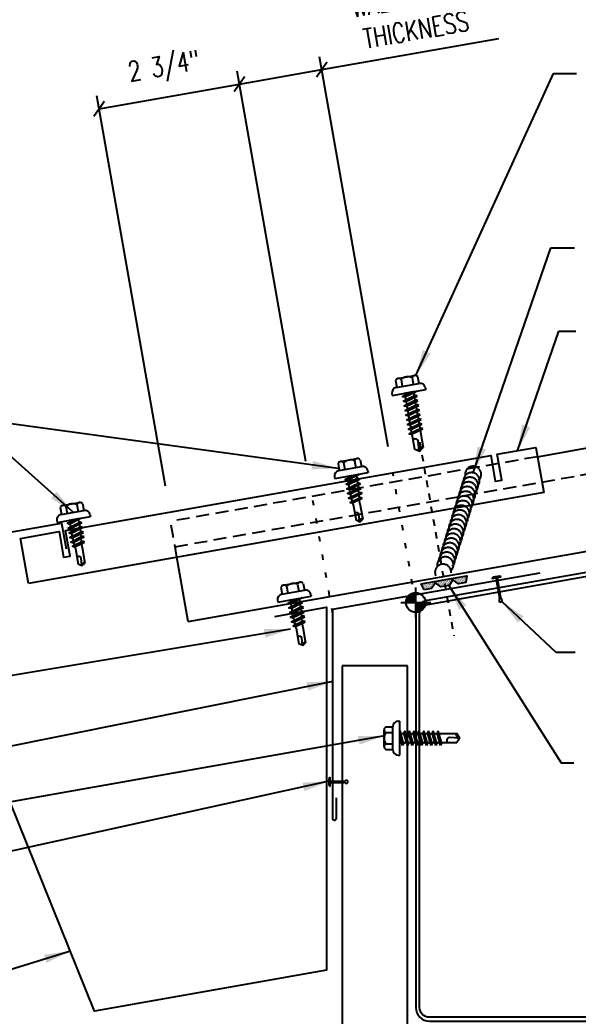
# Model space of a CAD drawing. Header units: inches. Extents: x -2.3 to 40.2, y 3.4 to 51.7.
# Drawn here: x 11.46 to 22.13, y 13.93 to 32.96 of the extents above; entities that cross this region are included whole.
import ezdxf

# ---------------------------------------------------------------- set-up
doc = ezdxf.new("R2010")
doc.units = ezdxf.units.IN
doc.header["$MEASUREMENT"] = 0
for name, pattern in [('CENTER2', [1.125, 0.75, -0.125, 0.125, -0.125]), ('DASH3', [0.125, 0.0625, -0.0625]), ('DOT2', [0.125, 0, -0.125]), ('HIDDEN2', [0.1875, 0.125, -0.0625])]:
    doc.linetypes.add(name, pattern=pattern)
for name, color, linetype in [('DIM-DETAIL', 7, 'Continuous'), ('FASTENER', 9, 'Continuous'), ('PANEL', 11, 'Continuous'), ('SEALANT', 253, 'CENTER2'), ('SECTION', 11, 'Continuous'), ('STLA', 10, 'Continuous'), ('TAPE', 8, 'Continuous'), ('TEXT', 2, 'Continuous'), ('TRIM', 6, 'Continuous')]:
    doc.layers.add(name, color=color, linetype=linetype)
doc.styles.add('TEXT', font='SIMPLEX', dxfattribs={"width": 0.75, "height": 6})
doc.styles.add('TEXT1', font='ROMANS.shx', dxfattribs={"width": 0.75, "height": 0.375})
doc.dimstyles.new('DETAIL', dxfattribs={"dimscale": 4, "dimtxt": 0.375, "dimasz": 0.0625, "dimexe": 0.0625, "dimexo": 0.125, "dimgap": 0.0625, "dimtad": 1, "dimdec": 4, "dimzin": 3, "dimdsep": 46, "dimlunit": 4, "dimtxsty": 'TEXT1', "dimblk": 'ARCHTICK', "dimcen": 0.0625, "dimclrd": 7, "dimclre": 7, "dimclrt": 2, "dimadec": 0, "dimazin": 0, "dimtfac": 0.59375, "dimtdec": 4, "dimtmove": 0, "dimatfit": 3, "dimfxl": 0, "dimfrac": 2, "dimtolj": 1, "dimtzin": 3, "dimarcsym": 0})
doc.dimstyles.new('DETAIL$7', dxfattribs={"dimscale": 4, "dimtxt": 6, "dimasz": 0.125, "dimexe": 0.0625, "dimexo": 0.125, "dimgap": 0.0625, "dimtad": 1, "dimdec": 5, "dimzin": 3, "dimdsep": 46, "dimlunit": 4, "dimtxsty": 'TEXT', "dimblk": 'ARCHTICK', "dimcen": 0.0625, "dimclrd": 7, "dimclre": 7, "dimclrt": 2, "dimadec": 0, "dimazin": 0, "dimtfac": 0.666667, "dimtdec": 5, "dimtmove": 0, "dimatfit": 3, "dimfxl": 0, "dimfrac": 2, "dimtolj": 1, "dimtzin": 3, "dimarcsym": 0})

# ---------------------------------------------------------------- blocks, each defined once
blk = doc.blocks.new('_ArchTick')
at = {"color": 0, "linetype": 'ByBlock', "const_width": 0.15}
blk.add_lwpolyline([(-0.5, -0.5), (0.5, 0.5)], dxfattribs=at)
blk = doc.blocks.new('*D15')
at = {"layer": 'DEFPOINTS', "color": 0}
for p in [(17.231, 32.014), (18.589, 24.311), (17.016, 24.034)]:
    blk.add_point(p, dxfattribs=at)
at = {"layer": 'DIM-DETAIL', "color": 7, "lineweight": -2}
for p, q in [((17.231, 32.014), (20.612, 32.61)), ((18.502, 24.803), (17.187, 32.26)), ((16.929, 24.526), (15.614, 31.983)), ((15.658, 31.737), (17.231, 32.014))]:
    blk.add_line(p, q, dxfattribs=at)
at = {"layer": 'DIM-DETAIL', "color": 7, "lineweight": -2, "xscale": 0.25, "yscale": 0.25, "zscale": 0.25}
for p, rotation in [((17.231, 32.014), 9.999999999999938), ((15.658, 31.737), 189.9999999999999)]:
    blk.add_blockref('_ArchTick', p, dxfattribs=dict(at, rotation=rotation))
at = {"layer": 'DIM-DETAIL', "color": 2, "insert": (18.976, 33.083), "char_height": 0.375, "attachment_point": 5, "rotation": 10, "style": 'TEXT1'}
blk.add_mtext('\\A1;WALL PANEL\\PTHICKNESS', dxfattribs=at)
blk = doc.blocks.new('*D16')
at = {"layer": 'DEFPOINTS', "color": 0}
for p in [(15.658, 31.737), (17.016, 24.034), (14.334, 23.561)]:
    blk.add_point(p, dxfattribs=at)
at = {"layer": 'DIM-DETAIL', "color": 7, "lineweight": -2}
for p, q in [((16.929, 24.526), (15.614, 31.983)), ((12.976, 31.264), (15.658, 31.737)), ((14.247, 24.053), (12.932, 31.51))]:
    blk.add_line(p, q, dxfattribs=at)
at = {"layer": 'DIM-DETAIL', "color": 7, "lineweight": -2, "xscale": 0.25, "yscale": 0.25, "zscale": 0.25}
for p, rotation in [((15.658, 31.737), 9.999999999999277), ((12.976, 31.264), 189.9999999999993)]:
    blk.add_blockref('_ArchTick', p, dxfattribs=dict(at, rotation=rotation))
at = {"layer": 'DIM-DETAIL', "color": 2, "insert": (14.224, 32.028), "char_height": 0.375, "attachment_point": 5, "rotation": 10, "style": 'TEXT1'}
blk.add_mtext('\\A1;2 3/4"', dxfattribs=at)
blk = doc.blocks.new('URETHANEATVALLEY')
at = {"layer": 'SEALANT'}
for centre, start, end in [((0.836, 1.957), 314.8322, 190.6294), ((0.836, 1.957), 314.8322, 190.6294), ((0.806, 1.836), 314.8322, 190.6294), ((0.723, 1.568), 314.8322, 190.6294), ((0.75, 1.657), 314.8322, 190.6294), ((0.778, 1.747), 314.8322, 190.6294), ((0.667, 1.388), 314.8322, 190.6294), ((0.695, 1.478), 314.8322, 190.6294), ((0.611, 1.209), 314.8322, 190.6294), ((0.639, 1.299), 314.8322, 190.6294), ((0.556, 1.03), 314.8322, 190.6294), ((0.583, 1.12), 314.8322, 190.6294), ((0.5, 0.851), 314.8322, 190.6294), ((0.528, 0.941), 314.8322, 190.6294), ((0.444, 0.672), 314.8322, 190.6294), ((0.472, 0.762), 314.8322, 190.6294), ((0.389, 0.493), 314.8322, 190.6294), ((0.416, 0.583), 314.8322, 190.6294), ((0.333, 0.314), 314.8322, 190.6294), ((0.361, 0.404), 314.8322, 190.6294), ((0.262, 0.086), 355.4776, 204.5224), ((0.305, 0.225), 314.8322, 190.6294)]:
    blk.add_arc(centre, 0.155, start, end, dxfattribs=at)
blk = doc.blocks.new('*X2')
at = {"color": 0}
for p, q in [((-0.434, 0.135), (-0.434, 0.135)), ((-0.434, 0.123), (-0.434, 0.123)), ((-0.422, 0.141), (-0.422, 0.141)), ((-0.422, 0.129), (-0.422, 0.129)), ((-0.422, 0.117), (-0.422, 0.117)), ((-0.422, 0.105), (-0.422, 0.105)), ((-0.422, 0.094), (-0.422, 0.094)), ((-0.422, 0.082), (-0.422, 0.082)), ((-0.41, 0.135), (-0.41, 0.135)), ((-0.41, 0.123), (-0.41, 0.123)), ((-0.41, 0.111), (-0.41, 0.111)), ((-0.41, 0.1), (-0.41, 0.1)), ((-0.41, 0.088), (-0.41, 0.088)), ((-0.41, 0.076), (-0.41, 0.076)), ((-0.41, 0.064), (-0.41, 0.064)), ((-0.41, 0.053), (-0.41, 0.053)), ((-0.41, 0.041), (-0.41, 0.041)), ((-0.398, 0.141), (-0.398, 0.141)), ((-0.398, 0.129), (-0.398, 0.129)), ((-0.398, 0.117), (-0.398, 0.117)), ((-0.398, 0.105), (-0.398, 0.105)), ((-0.398, 0.094), (-0.398, 0.094)), ((-0.398, 0.082), (-0.398, 0.082)), ((-0.398, 0.07), (-0.398, 0.07)), ((-0.398, 0.059), (-0.398, 0.059)), ((-0.398, 0.047), (-0.398, 0.047)), ((-0.398, 0.035), (-0.398, 0.035)), ((-0.398, 0.023), (-0.398, 0.023)), ((-0.387, 0.135), (-0.387, 0.135)), ((-0.387, 0.123), (-0.387, 0.123)), ((-0.387, 0.111), (-0.387, 0.111)), ((-0.387, 0.1), (-0.387, 0.1)), ((-0.387, 0.088), (-0.387, 0.088)), ((-0.387, 0.076), (-0.387, 0.076)), ((-0.387, 0.064), (-0.387, 0.064)), ((-0.387, 0.053), (-0.387, 0.053)), ((-0.387, 0.041), (-0.387, 0.041)), ((-0.387, 0.029), (-0.387, 0.029)), ((-0.375, 0.141), (-0.375, 0.141)), ((-0.375, 0.129), (-0.375, 0.129)), ((-0.375, 0.117), (-0.375, 0.117)), ((-0.375, 0.105), (-0.375, 0.105)), ((-0.375, 0.094), (-0.375, 0.094)), ((-0.375, 0.082), (-0.375, 0.082)), ((-0.375, 0.07), (-0.375, 0.07)), ((-0.375, 0.059), (-0.375, 0.059)), ((-0.375, 0.047), (-0.375, 0.047)), ((-0.375, 0.035), (-0.375, 0.035)), ((-0.375, 0.023), (-0.375, 0.023)), ((-0.363, 0.135), (-0.363, 0.135)), ((-0.363, 0.123), (-0.363, 0.123)), ((-0.363, 0.111), (-0.363, 0.111)), ((-0.363, 0.1), (-0.363, 0.1)), ((-0.363, 0.088), (-0.363, 0.088)), ((-0.363, 0.076), (-0.363, 0.076)), ((-0.363, 0.064), (-0.363, 0.064)), ((-0.363, 0.053), (-0.363, 0.053)), ((-0.363, 0.041), (-0.363, 0.041)), ((-0.363, 0.029), (-0.363, 0.029)), ((-0.352, 0.141), (-0.352, 0.141)), ((-0.352, 0.129), (-0.352, 0.129)), ((-0.352, 0.117), (-0.352, 0.117)), ((-0.352, 0.105), (-0.352, 0.105)), ((-0.352, 0.094), (-0.352, 0.094)), ((-0.352, 0.082), (-0.352, 0.082)), ((-0.352, 0.07), (-0.352, 0.07)), ((-0.352, 0.059), (-0.352, 0.059)), ((-0.352, 0.047), (-0.352, 0.047)), ((-0.352, 0.035), (-0.352, 0.035)), ((-0.352, 0.023), (-0.352, 0.023)), ((-0.34, 0.135), (-0.34, 0.135)), ((-0.34, 0.123), (-0.34, 0.123)), ((-0.34, 0.111), (-0.34, 0.111)), ((-0.34, 0.1), (-0.34, 0.1)), ((-0.34, 0.088), (-0.34, 0.088)), ((-0.34, 0.076), (-0.34, 0.076)), ((-0.34, 0.064), (-0.34, 0.064)), ((-0.34, 0.053), (-0.34, 0.053)), ((-0.34, 0.041), (-0.34, 0.041)), ((-0.34, 0.029), (-0.34, 0.029)), ((-0.328, 0.141), (-0.328, 0.141)), ((-0.328, 0.129), (-0.328, 0.129)), ((-0.328, 0.117), (-0.328, 0.117)), ((-0.328, 0.105), (-0.328, 0.105)), ((-0.328, 0.094), (-0.328, 0.094)), ((-0.328, 0.082), (-0.328, 0.082)), ((-0.328, 0.07), (-0.328, 0.07)), ((-0.328, 0.059), (-0.328, 0.059)), ((-0.328, 0.047), (-0.328, 0.047)), ((-0.328, 0.035), (-0.328, 0.035)), ((-0.328, 0.023), (-0.328, 0.023)), ((-0.316, 0.135), (-0.316, 0.135)), ((-0.316, 0.123), (-0.316, 0.123)), ((-0.316, 0.111), (-0.316, 0.111)), ((-0.316, 0.1), (-0.316, 0.1)), ((-0.316, 0.088), (-0.316, 0.088)), ((-0.316, 0.076), (-0.316, 0.076)), ((-0.316, 0.064), (-0.316, 0.064)), ((-0.316, 0.053), (-0.316, 0.053)), ((-0.316, 0.041), (-0.316, 0.041)), ((-0.316, 0.029), (-0.316, 0.029)), ((-0.305, 0.141), (-0.305, 0.141)), ((-0.305, 0.129), (-0.305, 0.129)), ((-0.305, 0.117), (-0.305, 0.117)), ((-0.305, 0.105), (-0.305, 0.105)), ((-0.305, 0.094), (-0.305, 0.094)), ((-0.305, 0.082), (-0.305, 0.082)), ((-0.305, 0.07), (-0.305, 0.07)), ((-0.305, 0.059), (-0.305, 0.059)), ((-0.305, 0.047), (-0.305, 0.047)), ((-0.305, 0.035), (-0.305, 0.035)), ((-0.305, 0.023), (-0.305, 0.023)), ((-0.293, 0.135), (-0.293, 0.135)), ((-0.293, 0.123), (-0.293, 0.123)), ((-0.293, 0.111), (-0.293, 0.111)), ((-0.293, 0.1), (-0.293, 0.1)), ((-0.293, 0.088), (-0.293, 0.088)), ((-0.293, 0.076), (-0.293, 0.076)), ((-0.293, 0.064), (-0.293, 0.064)), ((-0.293, 0.053), (-0.293, 0.053)), ((-0.293, 0.041), (-0.293, 0.041)), ((-0.293, 0.029), (-0.293, 0.029)), ((-0.281, 0.141), (-0.281, 0.141)), ((-0.281, 0.129), (-0.281, 0.129)), ((-0.281, 0.117), (-0.281, 0.117)), ((-0.281, 0.105), (-0.281, 0.105)), ((-0.281, 0.094), (-0.281, 0.094)), ((-0.281, 0.082), (-0.281, 0.082)), ((-0.281, 0.07), (-0.281, 0.07)), ((-0.281, 0.059), (-0.281, 0.059)), ((-0.281, 0.047), (-0.281, 0.047)), ((-0.281, 0.035), (-0.281, 0.035)), ((-0.281, 0.023), (-0.281, 0.023)), ((-0.27, 0.135), (-0.27, 0.135)), ((-0.27, 0.123), (-0.27, 0.123)), ((-0.27, 0.111), (-0.27, 0.111)), ((-0.27, 0.1), (-0.27, 0.1)), ((-0.27, 0.088), (-0.27, 0.088)), ((-0.27, 0.076), (-0.27, 0.076)), ((-0.27, 0.064), (-0.27, 0.064)), ((-0.27, 0.053), (-0.27, 0.053)), ((-0.27, 0.041), (-0.27, 0.041)), ((-0.27, 0.029), (-0.27, 0.029)), ((-0.258, 0.141), (-0.258, 0.141)), ((-0.258, 0.129), (-0.258, 0.129)), ((-0.258, 0.117), (-0.258, 0.117)), ((-0.258, 0.105), (-0.258, 0.105)), ((-0.258, 0.094), (-0.258, 0.094)), ((-0.258, 0.082), (-0.258, 0.082)), ((-0.258, 0.07), (-0.258, 0.07)), ((-0.258, 0.059), (-0.258, 0.059)), ((-0.258, 0.047), (-0.258, 0.047)), ((-0.258, 0.035), (-0.258, 0.035)), ((-0.258, 0.023), (-0.258, 0.023)), ((-0.246, 0.135), (-0.246, 0.135)), ((-0.246, 0.123), (-0.246, 0.123)), ((-0.246, 0.111), (-0.246, 0.111)), ((-0.246, 0.1), (-0.246, 0.1)), ((-0.246, 0.088), (-0.246, 0.088)), ((-0.246, 0.076), (-0.246, 0.076)), ((-0.246, 0.064), (-0.246, 0.064)), ((-0.246, 0.053), (-0.246, 0.053)), ((-0.246, 0.041), (-0.246, 0.041)), ((-0.234, 0.141), (-0.234, 0.141)), ((-0.234, 0.129), (-0.234, 0.129)), ((-0.234, 0.117), (-0.234, 0.117)), ((-0.234, 0.105), (-0.234, 0.105)), ((-0.234, 0.094), (-0.234, 0.094)), ((-0.234, 0.082), (-0.234, 0.082)), ((-0.234, 0.07), (-0.234, 0.07)), ((-0.234, 0.059), (-0.234, 0.059)), ((-0.234, 0.047), (-0.234, 0.047)), ((-0.223, 0.135), (-0.223, 0.135)), ((-0.223, 0.123), (-0.223, 0.123)), ((-0.223, 0.111), (-0.223, 0.111)), ((-0.223, 0.1), (-0.223, 0.1)), ((-0.223, 0.088), (-0.223, 0.088)), ((-0.223, 0.076), (-0.223, 0.076)), ((-0.223, 0.064), (-0.223, 0.064)), ((-0.211, 0.141), (-0.211, 0.141)), ((-0.211, 0.129), (-0.211, 0.129)), ((-0.211, 0.117), (-0.211, 0.117)), ((-0.211, 0.105), (-0.211, 0.105)), ((-0.211, 0.094), (-0.211, 0.094)), ((-0.211, 0.082), (-0.211, 0.082)), ((-0.211, 0.07), (-0.211, 0.07)), ((-0.199, 0.135), (-0.199, 0.135)), ((-0.199, 0.123), (-0.199, 0.123)), ((-0.199, 0.111), (-0.199, 0.111)), ((-0.199, 0.1), (-0.199, 0.1)), ((-0.199, 0.088), (-0.199, 0.088)), ((-0.188, 0.141), (-0.188, 0.141)), ((-0.188, 0.129), (-0.188, 0.129)), ((-0.188, 0.117), (-0.188, 0.117)), ((-0.188, 0.105), (-0.188, 0.105)), ((-0.188, 0.094), (-0.188, 0.094)), ((-0.176, 0.135), (-0.176, 0.135)), ((-0.176, 0.123), (-0.176, 0.123)), ((-0.176, 0.111), (-0.176, 0.111)), ((-0.164, 0.141), (-0.164, 0.141)), ((-0.164, 0.129), (-0.164, 0.129)), ((-0.164, 0.117), (-0.164, 0.117)), ((-0.164, 0.105), (-0.164, 0.105)), ((-0.152, 0.135), (-0.152, 0.135)), ((-0.152, 0.123), (-0.152, 0.123)), ((-0.152, 0.111), (-0.152, 0.111)), ((-0.152, 0.1), (-0.152, 0.1)), ((-0.141, 0.141), (-0.141, 0.141)), ((-0.141, 0.129), (-0.141, 0.129)), ((-0.141, 0.117), (-0.141, 0.117)), ((-0.141, 0.105), (-0.141, 0.105)), ((-0.141, 0.094), (-0.141, 0.094)), ((-0.141, 0.082), (-0.141, 0.082)), ((-0.129, 0.135), (-0.129, 0.135)), ((-0.129, 0.123), (-0.129, 0.123)), ((-0.129, 0.111), (-0.129, 0.111)), ((-0.129, 0.1), (-0.129, 0.1)), ((-0.129, 0.088), (-0.129, 0.088)), ((-0.129, 0.076), (-0.129, 0.076)), ((-0.117, 0.141), (-0.117, 0.141)), ((-0.117, 0.129), (-0.117, 0.129)), ((-0.117, 0.117), (-0.117, 0.117)), ((-0.117, 0.105), (-0.117, 0.105)), ((-0.117, 0.094), (-0.117, 0.094)), ((-0.117, 0.082), (-0.117, 0.082)), ((-0.117, 0.07), (-0.117, 0.07)), ((-0.117, 0.059), (-0.117, 0.059)), ((-0.105, 0.135), (-0.105, 0.135)), ((-0.105, 0.123), (-0.105, 0.123)), ((-0.105, 0.111), (-0.105, 0.111)), ((-0.105, 0.1), (-0.105, 0.1)), ((-0.105, 0.088), (-0.105, 0.088)), ((-0.105, 0.076), (-0.105, 0.076)), ((-0.105, 0.064), (-0.105, 0.064)), ((-0.105, 0.053), (-0.105, 0.053)), ((-0.094, 0.141), (-0.094, 0.141)), ((-0.094, 0.129), (-0.094, 0.129)), ((-0.094, 0.117), (-0.094, 0.117)), ((-0.094, 0.105), (-0.094, 0.105)), ((-0.094, 0.094), (-0.094, 0.094)), ((-0.094, 0.082), (-0.094, 0.082)), ((-0.094, 0.07), (-0.094, 0.07)), ((-0.094, 0.059), (-0.094, 0.059)), ((-0.094, 0.047), (-0.094, 0.047)), ((-0.094, 0.035), (-0.094, 0.035)), ((-0.082, 0.135), (-0.082, 0.135)), ((-0.082, 0.123), (-0.082, 0.123)), ((-0.082, 0.111), (-0.082, 0.111)), ((-0.082, 0.1), (-0.082, 0.1)), ((-0.082, 0.088), (-0.082, 0.088)), ((-0.082, 0.076), (-0.082, 0.076)), ((-0.082, 0.064), (-0.082, 0.064)), ((-0.082, 0.053), (-0.082, 0.053)), ((-0.082, 0.041), (-0.082, 0.041)), ((-0.082, 0.029), (-0.082, 0.029)), ((-0.07, 0.141), (-0.07, 0.141)), ((-0.07, 0.129), (-0.07, 0.129)), ((-0.07, 0.117), (-0.07, 0.117)), ((-0.07, 0.105), (-0.07, 0.105)), ((-0.07, 0.094), (-0.07, 0.094)), ((-0.07, 0.082), (-0.07, 0.082)), ((-0.07, 0.07), (-0.07, 0.07)), ((-0.07, 0.059), (-0.07, 0.059)), ((-0.07, 0.047), (-0.07, 0.047)), ((-0.07, 0.035), (-0.07, 0.035)), ((-0.07, 0.023), (-0.07, 0.023)), ((-0.059, 0.135), (-0.059, 0.135)), ((-0.059, 0.123), (-0.059, 0.123)), ((-0.059, 0.111), (-0.059, 0.111)), ((-0.059, 0.1), (-0.059, 0.1)), ((-0.059, 0.088), (-0.059, 0.088)), ((-0.059, 0.076), (-0.059, 0.076)), ((-0.059, 0.064), (-0.059, 0.064)), ((-0.059, 0.053), (-0.059, 0.053)), ((-0.059, 0.041), (-0.059, 0.041)), ((-0.059, 0.029), (-0.059, 0.029)), ((-0.047, 0.141), (-0.047, 0.141)), ((-0.047, 0.129), (-0.047, 0.129)), ((-0.047, 0.117), (-0.047, 0.117)), ((-0.047, 0.105), (-0.047, 0.105)), ((-0.047, 0.094), (-0.047, 0.094)), ((-0.047, 0.082), (-0.047, 0.082)), ((-0.047, 0.07), (-0.047, 0.07)), ((-0.047, 0.059), (-0.047, 0.059)), ((-0.047, 0.047), (-0.047, 0.047)), ((-0.047, 0.035), (-0.047, 0.035)), ((-0.047, 0.023), (-0.047, 0.023)), ((-0.035, 0.135), (-0.035, 0.135)), ((-0.035, 0.123), (-0.035, 0.123)), ((-0.035, 0.111), (-0.035, 0.111)), ((-0.035, 0.1), (-0.035, 0.1)), ((-0.035, 0.088), (-0.035, 0.088)), ((-0.035, 0.076), (-0.035, 0.076)), ((-0.035, 0.064), (-0.035, 0.064)), ((-0.035, 0.053), (-0.035, 0.053)), ((-0.035, 0.041), (-0.035, 0.041)), ((-0.035, 0.029), (-0.035, 0.029)), ((-0.023, 0.141), (-0.023, 0.141)), ((-0.023, 0.129), (-0.023, 0.129)), ((-0.023, 0.117), (-0.023, 0.117)), ((-0.023, 0.105), (-0.023, 0.105)), ((-0.023, 0.094), (-0.023, 0.094)), ((-0.023, 0.082), (-0.023, 0.082)), ((-0.023, 0.07), (-0.023, 0.07)), ((-0.023, 0.059), (-0.023, 0.059)), ((-0.023, 0.047), (-0.023, 0.047)), ((-0.023, 0.035), (-0.023, 0.035)), ((-0.023, 0.023), (-0.023, 0.023)), ((-0.012, 0.135), (-0.012, 0.135)), ((-0.012, 0.123), (-0.012, 0.123)), ((-0.012, 0.111), (-0.012, 0.111)), ((-0.012, 0.1), (-0.012, 0.1)), ((-0.012, 0.088), (-0.012, 0.088)), ((-0.012, 0.076), (-0.012, 0.076)), ((-0.012, 0.064), (-0.012, 0.064)), ((-0.012, 0.053), (-0.012, 0.053)), ((-0.012, 0.041), (-0.012, 0.041)), ((-0.012, 0.029), (-0.012, 0.029)), ((0, 0.141), (0, 0.141)), ((0, 0.129), (0, 0.129)), ((0, 0.117), (0, 0.117)), ((0, 0.105), (0, 0.105)), ((0, 0.094), (0, 0.094)), ((0, 0.082), (0, 0.082)), ((0, 0.07), (0, 0.07)), ((0, 0.059), (0, 0.059)), ((0, 0.047), (0, 0.047)), ((0, 0.035), (0, 0.035)), ((0, 0.023), (0, 0.023)), ((0.012, 0.135), (0.012, 0.135)), ((0.012, 0.123), (0.012, 0.123)), ((0.012, 0.111), (0.012, 0.111)), ((0.012, 0.1), (0.012, 0.1)), ((0.012, 0.088), (0.012, 0.088)), ((0.012, 0.076), (0.012, 0.076)), ((0.012, 0.064), (0.012, 0.064)), ((0.012, 0.053), (0.012, 0.053)), ((0.012, 0.041), (0.012, 0.041)), ((0.012, 0.029), (0.012, 0.029)), ((0.023, 0.141), (0.023, 0.141)), ((0.023, 0.129), (0.023, 0.129)), ((0.023, 0.117), (0.023, 0.117)), ((0.023, 0.105), (0.023, 0.105)), ((0.023, 0.094), (0.023, 0.094)), ((0.023, 0.082), (0.023, 0.082)), ((0.023, 0.07), (0.023, 0.07)), ((0.023, 0.059), (0.023, 0.059)), ((0.023, 0.047), (0.023, 0.047)), ((0.023, 0.035), (0.023, 0.035)), ((0.023, 0.023), (0.023, 0.023)), ((0.035, 0.135), (0.035, 0.135)), ((0.035, 0.123), (0.035, 0.123)), ((0.035, 0.111), (0.035, 0.111)), ((0.035, 0.1), (0.035, 0.1)), ((0.035, 0.088), (0.035, 0.088)), ((0.035, 0.076), (0.035, 0.076)), ((0.035, 0.064), (0.035, 0.064)), ((0.035, 0.053), (0.035, 0.053)), ((0.035, 0.041), (0.035, 0.041)), ((0.035, 0.029), (0.035, 0.029)), ((0.047, 0.141), (0.047, 0.141)), ((0.047, 0.129), (0.047, 0.129)), ((0.047, 0.117), (0.047, 0.117)), ((0.047, 0.105), (0.047, 0.105)), ((0.047, 0.094), (0.047, 0.094)), ((0.047, 0.082), (0.047, 0.082)), ((0.047, 0.07), (0.047, 0.07)), ((0.047, 0.059), (0.047, 0.059)), ((0.047, 0.047), (0.047, 0.047)), ((0.047, 0.035), (0.047, 0.035)), ((0.047, 0.023), (0.047, 0.023)), ((0.059, 0.135), (0.059, 0.135)), ((0.059, 0.123), (0.059, 0.123)), ((0.059, 0.111), (0.059, 0.111)), ((0.059, 0.1), (0.059, 0.1)), ((0.059, 0.088), (0.059, 0.088)), ((0.059, 0.076), (0.059, 0.076)), ((0.059, 0.064), (0.059, 0.064)), ((0.059, 0.053), (0.059, 0.053)), ((0.059, 0.041), (0.059, 0.041)), ((0.059, 0.029), (0.059, 0.029)), ((0.07, 0.141), (0.07, 0.141)), ((0.07, 0.129), (0.07, 0.129)), ((0.07, 0.117), (0.07, 0.117)), ((0.07, 0.105), (0.07, 0.105)), ((0.07, 0.094), (0.07, 0.094)), ((0.07, 0.082), (0.07, 0.082)), ((0.07, 0.07), (0.07, 0.07)), ((0.07, 0.059), (0.07, 0.059)), ((0.07, 0.047), (0.07, 0.047)), ((0.07, 0.035), (0.07, 0.035)), ((0.07, 0.023), (0.07, 0.023)), ((0.082, 0.135), (0.082, 0.135)), ((0.082, 0.123), (0.082, 0.123)), ((0.082, 0.111), (0.082, 0.111)), ((0.082, 0.1), (0.082, 0.1)), ((0.082, 0.088), (0.082, 0.088)), ((0.082, 0.076), (0.082, 0.076)), ((0.082, 0.064), (0.082, 0.064)), ((0.082, 0.053), (0.082, 0.053)), ((0.082, 0.041), (0.082, 0.041)), ((0.082, 0.029), (0.082, 0.029)), ((0.094, 0.141), (0.094, 0.141)), ((0.094, 0.129), (0.094, 0.129)), ((0.094, 0.117), (0.094, 0.117)), ((0.094, 0.105), (0.094, 0.105)), ((0.094, 0.094), (0.094, 0.094)), ((0.094, 0.082), (0.094, 0.082)), ((0.094, 0.07), (0.094, 0.07)), ((0.094, 0.059), (0.094, 0.059)), ((0.094, 0.047), (0.094, 0.047)), ((0.094, 0.035), (0.094, 0.035)), ((0.105, 0.135), (0.105, 0.135)), ((0.105, 0.123), (0.105, 0.123)), ((0.105, 0.111), (0.105, 0.111)), ((0.105, 0.1), (0.105, 0.1)), ((0.105, 0.088), (0.105, 0.088)), ((0.105, 0.076), (0.105, 0.076)), ((0.105, 0.064), (0.105, 0.064)), ((0.105, 0.053), (0.105, 0.053)), ((0.117, 0.141), (0.117, 0.141)), ((0.117, 0.129), (0.117, 0.129)), ((0.117, 0.117), (0.117, 0.117)), ((0.117, 0.105), (0.117, 0.105)), ((0.117, 0.094), (0.117, 0.094)), ((0.117, 0.082), (0.117, 0.082)), ((0.117, 0.07), (0.117, 0.07)), ((0.117, 0.059), (0.117, 0.059)), ((0.129, 0.135), (0.129, 0.135)), ((0.129, 0.123), (0.129, 0.123)), ((0.129, 0.111), (0.129, 0.111)), ((0.129, 0.1), (0.129, 0.1)), ((0.129, 0.088), (0.129, 0.088)), ((0.129, 0.076), (0.129, 0.076)), ((0.141, 0.141), (0.141, 0.141)), ((0.141, 0.129), (0.141, 0.129)), ((0.141, 0.117), (0.141, 0.117)), ((0.141, 0.105), (0.141, 0.105)), ((0.141, 0.094), (0.141, 0.094)), ((0.141, 0.082), (0.141, 0.082)), ((0.152, 0.135), (0.152, 0.135)), ((0.152, 0.123), (0.152, 0.123)), ((0.152, 0.111), (0.152, 0.111)), ((0.152, 0.1), (0.152, 0.1)), ((0.164, 0.141), (0.164, 0.141)), ((0.164, 0.129), (0.164, 0.129)), ((0.164, 0.117), (0.164, 0.117)), ((0.164, 0.105), (0.164, 0.105)), ((0.176, 0.135), (0.176, 0.135)), ((0.176, 0.123), (0.176, 0.123)), ((0.176, 0.111), (0.176, 0.111)), ((0.188, 0.141), (0.188, 0.141)), ((0.188, 0.129), (0.188, 0.129)), ((0.188, 0.117), (0.188, 0.117)), ((0.188, 0.105), (0.188, 0.105)), ((0.188, 0.094), (0.188, 0.094)), ((0.199, 0.135), (0.199, 0.135)), ((0.199, 0.123), (0.199, 0.123)), ((0.199, 0.111), (0.199, 0.111)), ((0.199, 0.1), (0.199, 0.1)), ((0.199, 0.088), (0.199, 0.088)), ((0.211, 0.141), (0.211, 0.141)), ((0.211, 0.129), (0.211, 0.129)), ((0.211, 0.117), (0.211, 0.117)), ((0.211, 0.105), (0.211, 0.105)), ((0.211, 0.094), (0.211, 0.094)), ((0.211, 0.082), (0.211, 0.082)), ((0.211, 0.07), (0.211, 0.07)), ((0.223, 0.135), (0.223, 0.135)), ((0.223, 0.123), (0.223, 0.123)), ((0.223, 0.111), (0.223, 0.111)), ((0.223, 0.1), (0.223, 0.1)), ((0.223, 0.088), (0.223, 0.088)), ((0.223, 0.076), (0.223, 0.076)), ((0.223, 0.064), (0.223, 0.064)), ((0.234, 0.141), (0.234, 0.141)), ((0.234, 0.129), (0.234, 0.129)), ((0.234, 0.117), (0.234, 0.117)), ((0.234, 0.105), (0.234, 0.105)), ((0.234, 0.094), (0.234, 0.094)), ((0.234, 0.082), (0.234, 0.082)), ((0.234, 0.07), (0.234, 0.07)), ((0.234, 0.059), (0.234, 0.059)), ((0.234, 0.047), (0.234, 0.047)), ((0.246, 0.135), (0.246, 0.135)), ((0.246, 0.123), (0.246, 0.123)), ((0.246, 0.111), (0.246, 0.111)), ((0.246, 0.1), (0.246, 0.1)), ((0.246, 0.088), (0.246, 0.088)), ((0.246, 0.076), (0.246, 0.076)), ((0.246, 0.064), (0.246, 0.064)), ((0.246, 0.053), (0.246, 0.053)), ((0.246, 0.041), (0.246, 0.041)), ((0.258, 0.141), (0.258, 0.141)), ((0.258, 0.129), (0.258, 0.129)), ((0.258, 0.117), (0.258, 0.117)), ((0.258, 0.105), (0.258, 0.105)), ((0.258, 0.094), (0.258, 0.094)), ((0.258, 0.082), (0.258, 0.082)), ((0.258, 0.07), (0.258, 0.07)), ((0.258, 0.059), (0.258, 0.059)), ((0.258, 0.047), (0.258, 0.047)), ((0.258, 0.035), (0.258, 0.035)), ((0.258, 0.023), (0.258, 0.023)), ((0.27, 0.135), (0.27, 0.135)), ((0.27, 0.123), (0.27, 0.123)), ((0.27, 0.111), (0.27, 0.111)), ((0.27, 0.1), (0.27, 0.1)), ((0.27, 0.088), (0.27, 0.088)), ((0.27, 0.076), (0.27, 0.076)), ((0.27, 0.064), (0.27, 0.064)), ((0.27, 0.053), (0.27, 0.053)), ((0.27, 0.041), (0.27, 0.041)), ((0.27, 0.029), (0.27, 0.029)), ((0.281, 0.141), (0.281, 0.141)), ((0.281, 0.129), (0.281, 0.129)), ((0.281, 0.117), (0.281, 0.117)), ((0.281, 0.105), (0.281, 0.105)), ((0.281, 0.094), (0.281, 0.094)), ((0.281, 0.082), (0.281, 0.082)), ((0.281, 0.07), (0.281, 0.07)), ((0.281, 0.059), (0.281, 0.059)), ((0.281, 0.047), (0.281, 0.047)), ((0.281, 0.035), (0.281, 0.035)), ((0.281, 0.023), (0.281, 0.023)), ((0.293, 0.135), (0.293, 0.135)), ((0.293, 0.123), (0.293, 0.123)), ((0.293, 0.111), (0.293, 0.111)), ((0.293, 0.1), (0.293, 0.1)), ((0.293, 0.088), (0.293, 0.088)), ((0.293, 0.076), (0.293, 0.076)), ((0.293, 0.064), (0.293, 0.064)), ((0.293, 0.053), (0.293, 0.053)), ((0.293, 0.041), (0.293, 0.041)), ((0.293, 0.029), (0.293, 0.029)), ((0.305, 0.141), (0.305, 0.141)), ((0.305, 0.129), (0.305, 0.129)), ((0.305, 0.117), (0.305, 0.117)), ((0.305, 0.105), (0.305, 0.105)), ((0.305, 0.094), (0.305, 0.094)), ((0.305, 0.082), (0.305, 0.082)), ((0.305, 0.07), (0.305, 0.07)), ((0.305, 0.059), (0.305, 0.059)), ((0.305, 0.047), (0.305, 0.047)), ((0.305, 0.035), (0.305, 0.035)), ((0.305, 0.023), (0.305, 0.023)), ((0.316, 0.135), (0.316, 0.135)), ((0.316, 0.123), (0.316, 0.123)), ((0.316, 0.111), (0.316, 0.111)), ((0.316, 0.1), (0.316, 0.1)), ((0.316, 0.088), (0.316, 0.088)), ((0.316, 0.076), (0.316, 0.076)), ((0.316, 0.064), (0.316, 0.064)), ((0.316, 0.053), (0.316, 0.053)), ((0.316, 0.041), (0.316, 0.041)), ((0.316, 0.029), (0.316, 0.029)), ((0.328, 0.141), (0.328, 0.141)), ((0.328, 0.129), (0.328, 0.129)), ((0.328, 0.117), (0.328, 0.117)), ((0.328, 0.105), (0.328, 0.105)), ((0.328, 0.094), (0.328, 0.094)), ((0.328, 0.082), (0.328, 0.082)), ((0.328, 0.07), (0.328, 0.07)), ((0.328, 0.059), (0.328, 0.059)), ((0.328, 0.047), (0.328, 0.047)), ((0.328, 0.035), (0.328, 0.035)), ((0.328, 0.023), (0.328, 0.023)), ((0.34, 0.135), (0.34, 0.135)), ((0.34, 0.123), (0.34, 0.123)), ((0.34, 0.111), (0.34, 0.111)), ((0.34, 0.1), (0.34, 0.1)), ((0.34, 0.088), (0.34, 0.088)), ((0.34, 0.076), (0.34, 0.076)), ((0.34, 0.064), (0.34, 0.064)), ((0.34, 0.053), (0.34, 0.053)), ((0.34, 0.041), (0.34, 0.041)), ((0.34, 0.029), (0.34, 0.029)), ((0.352, 0.141), (0.352, 0.141)), ((0.352, 0.129), (0.352, 0.129)), ((0.352, 0.117), (0.352, 0.117)), ((0.352, 0.105), (0.352, 0.105)), ((0.352, 0.094), (0.352, 0.094)), ((0.352, 0.082), (0.352, 0.082)), ((0.352, 0.07), (0.352, 0.07)), ((0.352, 0.059), (0.352, 0.059)), ((0.352, 0.047), (0.352, 0.047)), ((0.352, 0.035), (0.352, 0.035)), ((0.352, 0.023), (0.352, 0.023)), ((0.363, 0.135), (0.363, 0.135)), ((0.363, 0.123), (0.363, 0.123)), ((0.363, 0.111), (0.363, 0.111)), ((0.363, 0.1), (0.363, 0.1)), ((0.363, 0.088), (0.363, 0.088)), ((0.363, 0.076), (0.363, 0.076)), ((0.363, 0.064), (0.363, 0.064)), ((0.363, 0.053), (0.363, 0.053)), ((0.363, 0.041), (0.363, 0.041)), ((0.363, 0.029), (0.363, 0.029)), ((0.375, 0.141), (0.375, 0.141)), ((0.375, 0.129), (0.375, 0.129)), ((0.375, 0.117), (0.375, 0.117)), ((0.375, 0.105), (0.375, 0.105)), ((0.375, 0.094), (0.375, 0.094)), ((0.375, 0.082), (0.375, 0.082)), ((0.375, 0.07), (0.375, 0.07)), ((0.375, 0.059), (0.375, 0.059)), ((0.375, 0.047), (0.375, 0.047)), ((0.375, 0.035), (0.375, 0.035)), ((0.375, 0.023), (0.375, 0.023)), ((0.387, 0.135), (0.387, 0.135)), ((0.387, 0.123), (0.387, 0.123)), ((0.387, 0.111), (0.387, 0.111)), ((0.387, 0.1), (0.387, 0.1)), ((0.387, 0.088), (0.387, 0.088)), ((0.387, 0.076), (0.387, 0.076)), ((0.387, 0.064), (0.387, 0.064)), ((0.387, 0.053), (0.387, 0.053)), ((0.387, 0.041), (0.387, 0.041)), ((0.387, 0.029), (0.387, 0.029)), ((0.398, 0.141), (0.398, 0.141)), ((0.398, 0.129), (0.398, 0.129)), ((0.398, 0.117), (0.398, 0.117)), ((0.398, 0.105), (0.398, 0.105)), ((0.398, 0.094), (0.398, 0.094)), ((0.398, 0.082), (0.398, 0.082)), ((0.398, 0.07), (0.398, 0.07)), ((0.398, 0.059), (0.398, 0.059)), ((0.398, 0.047), (0.398, 0.047)), ((0.398, 0.035), (0.398, 0.035)), ((0.398, 0.023), (0.398, 0.023)), ((0.41, 0.135), (0.41, 0.135)), ((0.41, 0.123), (0.41, 0.123)), ((0.41, 0.111), (0.41, 0.111)), ((0.41, 0.1), (0.41, 0.1)), ((0.41, 0.088), (0.41, 0.088)), ((0.41, 0.076), (0.41, 0.076)), ((0.41, 0.064), (0.41, 0.064)), ((0.41, 0.053), (0.41, 0.053)), ((0.41, 0.041), (0.41, 0.041)), ((0.422, 0.141), (0.422, 0.141)), ((0.422, 0.129), (0.422, 0.129)), ((0.422, 0.117), (0.422, 0.117)), ((0.422, 0.105), (0.422, 0.105)), ((0.422, 0.094), (0.422, 0.094)), ((0.422, 0.082), (0.422, 0.082)), ((0.434, 0.135), (0.434, 0.135)), ((0.434, 0.123), (0.434, 0.123))]:
    blk.add_line(p, q, dxfattribs=at)
blk = doc.blocks.new('MB_DBTAP')
at = {"layer": 'TAPE', "color": 9}
blk.add_lwpolyline([(-0.403, 0.018), (-0.442, 0.141), (0.442, 0.141), (0.403, 0.018), (0.26, 0.018), (0.17, 0.109), (0.079, 0.018), (0, 0.018), (-0.079, 0.018), (-0.17, 0.109), (-0.26, 0.018)], close=True, dxfattribs=at)
at = {"layer": 'TAPE', "color": 251}
blk.add_blockref('*X2', (0, 0), dxfattribs=at)
blk = doc.blocks.new('MB_DW4')
at = {"layer": 'FASTENER'}
for p, q in [((-0.217, 0.305), (-0.217, 0.171)), ((-0.163, 0.337), (0.159, 0.337)), ((-0.108, 0.305), (-0.108, 0.171)), ((0.105, 0.305), (0.105, 0.171)), ((0.214, 0.305), (0.214, 0.171)), ((-0.326, 0.071), (-0.326, 0.037)), ((-0.326, 0.037), (0.322, 0.037)), ((-0.226, 0.171), (0.214, 0.171)), ((-0.141, -0.014), (0.037, 0.037)), ((-0.105, -0.034), (0.137, 0.035)), ((-0.088, 0.037), (-0.088, 0.001)), ((-0.088, 0.037), (0.085, 0.037)), ((0.085, 0.037), (0.134, 0.037)), ((0.085, 0.02), (0.085, -0.041)), ((0.137, 0.035), (0.134, 0.037)), ((0.322, 0.071), (0.322, 0.037)), ((-0.105, -0.034), (-0.141, -0.014)), ((-0.141, -0.105), (0.102, -0.036)), ((-0.105, -0.125), (-0.141, -0.105)), ((-0.141, -0.196), (0.102, -0.127)), ((-0.105, -0.125), (0.137, -0.056)), ((-0.105, -0.216), (0.137, -0.147)), ((-0.088, -0.029), (-0.088, -0.09)), ((-0.088, -0.12), (-0.088, -0.181)), ((0.085, -0.071), (0.085, -0.131)), ((0.085, -0.162), (0.085, -0.211)), ((0.137, -0.056), (0.102, -0.036)), ((0.137, -0.147), (0.102, -0.127)), ((-0.105, -0.216), (-0.141, -0.196)), ((-0.141, -0.287), (0.102, -0.217)), ((-0.105, -0.307), (-0.141, -0.287)), ((-0.141, -0.378), (0.102, -0.308)), ((-0.105, -0.398), (-0.141, -0.378)), ((-0.105, -0.307), (0.137, -0.238)), ((-0.105, -0.398), (0.137, -0.328)), ((-0.084, -0.27), (-0.088, -0.211)), ((-0.078, -0.36), (-0.082, -0.3)), ((0.071, -0.408), (0.075, -0.346)), ((0.077, -0.315), (0.082, -0.253)), ((0.084, -0.223), (0.085, -0.211)), ((0.137, -0.238), (0.102, -0.217)), ((0.137, -0.328), (0.102, -0.308)), ((-0.122, -0.463), (0.089, -0.403)), ((-0.086, -0.483), (-0.122, -0.463)), ((-0.086, -0.483), (0.124, -0.423)), ((-0.071, -0.449), (-0.075, -0.389)), ((-0.066, -0.516), (-0.069, -0.478)), ((-0.066, -0.516), (-0.066, -0.82)), ((0.063, -0.515), (0.068, -0.439)), ((0.063, -0.516), (0.063, -0.82)), ((0.124, -0.423), (0.089, -0.403)), ((-0.003, -0.854), (0.009, -0.714)), ((-0.002, -0.866), (-0.066, -0.82)), ((-0.002, -0.866), (0.063, -0.82))]:
    blk.add_line(p, q, dxfattribs=at)
for centre, radius, start, end in [((-0.163, 0.274), 0.0628, 29.8754, 150.1246), ((-0.002, 0.141), 0.196, 56.9974, 123.0026), ((0.159, 0.274), 0.0628, 29.8754, 150.1246), ((-0.226, 0.071), 0.1, 90, 180), ((0.222, 0.071), 0.1, 0, 90), ((0.073, -0.516), 0.01, 175.9484, 180), ((-0.036, -0.723), 0.0461, 11.1445, 130.906), ((0.039, -0.855), 0.0422, 55.4585, 194.8454)]:
    blk.add_arc(centre, radius, start, end, dxfattribs=at)
blk = doc.blocks.new('MB_DW3')
at = {"layer": 'FASTENER'}
for p, q in [((-0.215, 0.305), (-0.215, 0.171)), ((-0.161, 0.337), (0.161, 0.337)), ((-0.107, 0.305), (-0.107, 0.171)), ((0.107, 0.305), (0.107, 0.171)), ((0.215, 0.305), (0.215, 0.171)), ((-0.324, 0.071), (-0.324, 0.037)), ((-0.324, 0.037), (0.324, 0.037)), ((-0.224, 0.171), (0.215, 0.171)), ((-0.139, -0.016), (0.046, 0.037)), ((-0.104, -0.036), (0.139, 0.033)), ((-0.086, 0.037), (0.086, 0.037)), ((-0.086, 0.037), (-0.086, -0.001)), ((0.086, 0.037), (0.133, 0.037)), ((0.086, 0.018), (0.086, -0.042)), ((0.139, 0.033), (0.133, 0.037)), ((0.324, 0.071), (0.324, 0.037)), ((-0.104, -0.036), (-0.139, -0.016)), ((-0.139, -0.107), (0.104, -0.038)), ((-0.104, -0.127), (-0.139, -0.107)), ((-0.139, -0.198), (0.104, -0.128)), ((-0.104, -0.127), (0.139, -0.058)), ((-0.104, -0.218), (0.139, -0.149)), ((-0.086, -0.031), (-0.086, -0.092)), ((-0.086, -0.122), (-0.086, -0.183)), ((0.086, -0.073), (0.086, -0.133)), ((0.086, -0.164), (0.086, -0.224)), ((0.139, -0.058), (0.104, -0.038)), ((0.139, -0.149), (0.104, -0.128)), ((-0.104, -0.218), (-0.139, -0.198)), ((-0.139, -0.289), (0.104, -0.219)), ((-0.104, -0.309), (-0.139, -0.289)), ((-0.139, -0.38), (0.104, -0.31)), ((-0.104, -0.4), (-0.139, -0.38)), ((-0.104, -0.309), (0.139, -0.239)), ((-0.104, -0.4), (0.139, -0.33)), ((-0.086, -0.213), (-0.086, -0.274)), ((-0.086, -0.304), (-0.086, -0.364)), ((0.086, -0.255), (0.086, -0.315)), ((0.086, -0.345), (0.086, -0.406)), ((0.139, -0.239), (0.104, -0.219)), ((0.139, -0.33), (0.104, -0.31)), ((-0.139, -0.47), (0.104, -0.401)), ((-0.104, -0.491), (-0.139, -0.47)), ((-0.139, -0.561), (0.104, -0.492)), ((-0.104, -0.581), (-0.139, -0.561)), ((-0.104, -0.491), (0.139, -0.421)), ((-0.104, -0.581), (0.139, -0.512)), ((-0.086, -0.395), (-0.086, -0.455)), ((-0.086, -0.486), (-0.086, -0.546)), ((0.086, -0.436), (0.086, -0.497)), ((0.086, -0.527), (0.086, -0.588)), ((0.139, -0.421), (0.104, -0.401)), ((0.139, -0.512), (0.104, -0.492)), ((-0.139, -0.652), (0.104, -0.583)), ((-0.104, -0.672), (-0.139, -0.652)), ((-0.139, -0.743), (0.104, -0.674)), ((-0.104, -0.763), (-0.139, -0.743)), ((-0.104, -0.672), (0.139, -0.603)), ((-0.104, -0.763), (0.139, -0.694)), ((-0.086, -0.577), (-0.086, -0.637)), ((-0.086, -0.667), (-0.086, -0.728)), ((-0.086, -0.758), (-0.086, -1.05)), ((0.086, -0.618), (0.086, -0.679)), ((0.086, -0.709), (0.086, -1.05)), ((0.139, -0.603), (0.104, -0.583)), ((0.139, -0.694), (0.104, -0.674)), ((-0.002, -1.095), (0.014, -0.909)), ((0, -1.111), (-0.086, -1.05)), ((0, -1.111), (0.086, -1.05))]:
    blk.add_line(p, q, dxfattribs=at)
for centre, radius, start, end in [((-0.161, 0.274), 0.0628, 29.8754, 150.1246), ((0, 0.141), 0.196, 56.9974, 123.0026), ((0.161, 0.274), 0.0628, 29.8754, 150.1246), ((-0.224, 0.071), 0.1, 90, 180), ((0.224, 0.071), 0.1, 0, 90), ((-0.046, -0.921), 0.0615, 11.1445, 130.906), ((0.054, -1.097), 0.0563, 55.4585, 194.8454)]:
    blk.add_arc(centre, radius, start, end, dxfattribs=at)
blk = doc.blocks.new('wp')
at = {"layer": 'SECTION'}
for p, q in [((0, -0.0958), (0, 0.0958)), ((-0.0958, 0), (0.0958, 0))]:
    blk.add_line(p, q, dxfattribs=at)
at = {"layer": 'SECTION', "const_width": 0.0625}
for points in [[(0, 0.0312, 0.414214), (-0.0312, 0, 1)], [(0, -0.0312, 0.414214), (0.0312, 0, 1)]]:
    blk.add_lwpolyline(points, format="xyb", dxfattribs=at)
at = {"layer": 'SECTION'}
blk.add_circle((0, 0), 0.0625, dxfattribs=at)
blk = doc.blocks.new('fm4')
at = {"layer": 'FASTENER', "color": 12}
for p, q in [((-0.089, 0.018), (0.089, 0.018)), ((0.06, 0.04), (-0.06, 0.04)), ((-0.012, 0.018), (-0.012, -0.373)), ((0.012, 0.018), (0.012, -0.373)), ((-0.02, -0.45), (0.02, -0.45))]:
    blk.add_line(p, q, dxfattribs=at)
for centre, radius, start, end in [((0, -0.066), 0.123, 119.4777, 136.6143), ((0, -0.066), 0.123, 43.3857, 60.5223), ((-0.075, -0.373), 0.0625, 323.7655, 0), ((0.075, -0.373), 0.0625, 180, 216.2345), ((0, -0.428), 0.03, 143.7655, 228.4038), ((0, -0.428), 0.03, 311.5962, 36.2345)]:
    blk.add_arc(centre, radius, start, end, dxfattribs=at)
blk = doc.blocks.new('fm3')
at = {"layer": 'FASTENER', "color": 12}
for p, q in [((-0.035, 0.018), (0.144, 0.018)), ((0.115, 0.04), (-0.006, 0.04)), ((0.043, 0.018), (0.043, -0.243)), ((0.067, 0.018), (0.067, -0.243)), ((0.035, -0.32), (0.075, -0.32))]:
    blk.add_line(p, q, dxfattribs=at)
for centre, radius, start, end in [((0.055, -0.066), 0.123, 119.4777, 136.6143), ((0.055, -0.066), 0.123, 43.3857, 60.5223), ((0.055, -0.297), 0.03, 143.7655, 228.4038), ((-0.02, -0.243), 0.0625, 323.7655, 0), ((0.129, -0.243), 0.0625, 180, 216.2345), ((0.055, -0.297), 0.03, 311.5962, 36.2345)]:
    blk.add_arc(centre, radius, start, end, dxfattribs=at)
blk = doc.blocks.new('fz2')
at = {"layer": 'FASTENER'}
for p, q in [((-0.215, 0.305), (-0.215, 0.171)), ((-0.161, 0.337), (0.161, 0.337)), ((-0.107, 0.305), (-0.107, 0.171)), ((0.107, 0.305), (0.107, 0.171)), ((0.215, 0.305), (0.215, 0.171)), ((-0.324, 0.071), (-0.324, 0.037)), ((-0.324, 0.037), (0.324, 0.037)), ((-0.224, 0.171), (0.215, 0.171)), ((-0.139, -0.016), (0.046, 0.037)), ((-0.104, -0.036), (0.139, 0.033)), ((-0.086, 0.037), (0.086, 0.037)), ((-0.086, 0.037), (-0.086, -0.001)), ((0.086, 0.037), (0.133, 0.037)), ((0.086, 0.018), (0.086, -0.042)), ((0.139, 0.033), (0.133, 0.037)), ((0.324, 0.071), (0.324, 0.037)), ((-0.104, -0.036), (-0.139, -0.016)), ((-0.139, -0.107), (0.104, -0.038)), ((-0.104, -0.127), (-0.139, -0.107)), ((-0.139, -0.198), (0.104, -0.128)), ((-0.104, -0.127), (0.139, -0.058)), ((-0.104, -0.218), (0.139, -0.149)), ((-0.086, -0.031), (-0.086, -0.092)), ((-0.086, -0.122), (-0.086, -0.183)), ((0.086, -0.073), (0.086, -0.133)), ((0.086, -0.164), (0.086, -0.224)), ((0.139, -0.058), (0.104, -0.038)), ((0.139, -0.149), (0.104, -0.128)), ((-0.104, -0.218), (-0.139, -0.198)), ((-0.139, -0.289), (0.104, -0.219)), ((-0.104, -0.309), (-0.139, -0.289)), ((-0.139, -0.38), (0.104, -0.31)), ((-0.104, -0.4), (-0.139, -0.38)), ((-0.104, -0.309), (0.139, -0.239)), ((-0.104, -0.4), (0.139, -0.33)), ((-0.086, -0.213), (-0.086, -0.274)), ((-0.086, -0.304), (-0.086, -0.364)), ((0.086, -0.255), (0.086, -0.315)), ((0.086, -0.345), (0.086, -0.406)), ((0.139, -0.239), (0.104, -0.219)), ((0.139, -0.33), (0.104, -0.31)), ((-0.139, -0.47), (0.104, -0.401)), ((-0.104, -0.491), (-0.139, -0.47)), ((-0.139, -0.561), (0.104, -0.492)), ((-0.104, -0.581), (-0.139, -0.561)), ((-0.104, -0.491), (0.139, -0.421)), ((-0.104, -0.581), (0.139, -0.512)), ((-0.086, -0.395), (-0.086, -0.455)), ((-0.086, -0.486), (-0.086, -0.546)), ((0.086, -0.436), (0.086, -0.497)), ((0.086, -0.527), (0.086, -0.588)), ((0.139, -0.421), (0.104, -0.401)), ((0.139, -0.512), (0.104, -0.492)), ((-0.139, -0.652), (0.104, -0.583)), ((-0.104, -0.672), (-0.139, -0.652)), ((-0.139, -0.743), (0.104, -0.674)), ((-0.104, -0.763), (-0.139, -0.743)), ((-0.104, -0.672), (0.139, -0.603)), ((-0.104, -0.763), (0.139, -0.694)), ((-0.086, -0.577), (-0.086, -0.637)), ((-0.086, -0.667), (-0.086, -0.728)), ((-0.086, -0.758), (-0.086, -1.05)), ((0.086, -0.618), (0.086, -0.679)), ((0.086, -0.709), (0.086, -1.05)), ((0.139, -0.603), (0.104, -0.583)), ((0.139, -0.694), (0.104, -0.674)), ((-0.002, -1.095), (0.014, -0.909)), ((0, -1.111), (-0.086, -1.05)), ((0, -1.111), (0.086, -1.05))]:
    blk.add_line(p, q, dxfattribs=at)
for centre, radius, start, end in [((-0.161, 0.274), 0.0628, 29.8754, 150.1246), ((0, 0.141), 0.196, 56.9974, 123.0026), ((0.161, 0.274), 0.0628, 29.8754, 150.1246), ((-0.224, 0.071), 0.1, 90, 180), ((0.224, 0.071), 0.1, 0, 90), ((-0.046, -0.921), 0.0615, 11.1445, 130.906), ((0.054, -1.097), 0.0563, 55.4585, 194.8454)]:
    blk.add_arc(centre, radius, start, end, dxfattribs=at)

msp = doc.modelspace()

# ---------------------------------------------------------------- linework, layer by layer
at = {"layer": 'FASTENER', "linetype": 'DASH3', "ltscale": 2}
msp.add_line((19.10064, 24.89864), (19.75371, 21.19492), dxfattribs=at)
at = {"layer": 'PANEL'}
for p, q in [((21.35254, 24.61633), (32.87718, 26.64844)), ((14.67993, 21.46984), (14.46388, 22.69515)), ((17.61801, 20.61994), (17.61801, 7.12248)), ((18.86801, 20.61994), (17.61801, 20.61994)), ((18.86801, 7.12248), (18.86801, 20.61994))]:
    msp.add_line(p, q, dxfattribs=at)
at = {"layer": 'PANEL', "color": 8, "linetype": 'HIDDEN2', "ltscale": 2}
for p, q in [((21.43786, 24.1325), (32.9395, 26.16055)), ((14.42837, 22.89654), (21.43786, 24.1325))]:
    msp.add_line(p, q, dxfattribs=at)
at = {"layer": 'PANEL', "linetype": 'HIDDEN2', "ltscale": 2}
for p in [(21.35254, 24.61633), (14.46388, 22.69515)]:
    msp.add_line(p, (14.34306, 23.38037), dxfattribs=at)
at = {"layer": 'PANEL'}
msp.add_lwpolyline([(14.67993, 21.46984), (33.21406, 24.73791)], dxfattribs=at)
at = {"layer": 'STLA'}
msp.add_lwpolyline([(24.13286, 21.66445), (23.99606, 22.44028, 0.41421356), (23.69231, 22.65296), (19.24316, 21.86846, 0.36397023), (19.02649, 21.61024), (19.02649, 14.09245, 0.41421356), (19.28869, 13.83025), (23.76429, 13.83025, 0.41421356), (24.02649, 14.09245), (24.02649, 14.88025), (23.95179, 14.88025), (23.95179, 14.09245, -0.41421356), (23.76429, 13.90495), (19.28869, 13.90495, -0.41421356), (19.10119, 14.09245), (19.10119, 21.61024, -0.36397023), (19.25613, 21.79489), (23.70528, 22.5794, -0.41421356), (23.92249, 22.42731), (24.05929, 21.65148)], format="xyb", close=True, dxfattribs=at)
at = {"layer": 'TEXT', "linetype": 'DOT2', "ltscale": 2}
for p, q in [((19.02649, 21.83025), (18.58906, 24.31103)), ((17.44269, 21.61424), (17.01608, 24.03367))]:
    msp.add_line(p, q, dxfattribs=at)
at = {"layer": 'TRIM'}
for points in [[(11.62529, 22.19463), (11.47335, 23.05634), (12.21195, 23.18658), (12.29878, 22.69417), (12.42188, 22.71588), (12.33505, 23.20828), (20.45972, 24.64088), (20.54654, 24.14848), (20.66964, 24.17018), (20.58282, 24.66259), (21.32142, 24.79282), (21.47337, 23.93112)], [(21.47337, 23.93112), (11.62529, 22.19463)], [(16.33644, 21.5656), (17.32125, 21.73925), (17.32125, 14.80558), (12.88961, 14.02416), (11.11023, 18.42829), (11.276, 23.17539), (12.26081, 23.34904), (12.34764, 22.85664)]]:
    msp.add_lwpolyline(points, dxfattribs=at)
msp.add_lwpolyline([(17.50377, 18.097), (17.50377, 17.697, -1), (17.44269, 17.697), (17.44269, 21.70194), (21.40221, 22.40011)], format="xyb", dxfattribs=at)

# ---------------------------------------------------------------- block references
at = {"layer": 'FASTENER'}
for name, p, rotation in [('MB_DW3', (18.90448, 25.80855), 9.999999999999986), ('MB_DW4', (17.80841, 24.22096), 9.999999999999986), ('MB_DW4', (12.50086, 23.3814), 9.999999999999986), ('fm4', (20.57285, 22.28628), 10.00000000000003), ('MB_DW4', (16.71857, 21.85877), 9.999999999999986), ('fz2', (18.75992, 19.23809), 90), ('fm3', (17.40884, 18.34853), 90)]:
    msp.add_blockref(name, p, dxfattribs=dict(at, rotation=rotation))
at = {"layer": 'TAPE', "rotation": 9.999999999999986}
msp.add_blockref('MB_DBTAP', (19.58967, 22.12521), dxfattribs=at)
at = {"layer": 'TEXT'}
msp.add_blockref('URETHANEATVALLEY', (19.28706, 22.32137), dxfattribs=at)
at = {"layer": 'TEXT', "xscale": 3, "yscale": 3, "zscale": 3}
msp.add_blockref('wp', (19.02649, 21.83025), dxfattribs=at)

# ---------------------------------------------------------------- dimensions: what is measured, and where the dimension line sits
at = {"layer": 'DIM-DETAIL'}
dim = msp.add_linear_dim(base=(17.23081, 32.01404), p1=(17.01608, 24.03367), p2=(18.58906, 24.31103), angle=10, text='WALL PANEL\\PTHICKNESS', dimstyle='DETAIL', override={"dimtmove": 0}, dxfattribs=at)
dim.commit()
dim.dimension.update_dxf_attribs({"geometry": '*D15', "text_midpoint": (19.1059, 32.34467), "dimtype": 160})
dim = msp.add_aligned_dim(p1=(14.33406, 23.56076), p2=(17.01608, 24.03367), distance=7.82184, dimstyle='DETAIL', override={"dimtmove": 0}, dxfattribs=at)
dim.commit()
dim.dimension.update_dxf_attribs({"geometry": '*D16', "text_midpoint": (14.22379, 32.0278)})

# ---------------------------------------------------------------- leaders
for points in [[(19.65714, 22.15587), (21.80253, 18.76756), (22.04748, 18.76756)], [(20.67057, 21.84658), (21.70273, 20.88014), (22.0747, 20.88014)], [(17.44269, 20.32386), (9.50449, 18.72477), (9.13938, 18.72477)], [(18.42846, 19.28279), (10.30989, 17.84473), (9.99847, 17.84473)], [(17.36845, 18.41354), (7.84002, 16.32077), (7.37826, 16.32077)], [(12.42662, 15.17011), (9.44968, 14.24619), (9.19195, 14.24619)]]:
    msp.add_leader(points, dimstyle='DETAIL$7')
at = {"layer": 'TEXT'}
for points in [[(19.0302, 26.16716), (21.66153, 31.93569), (22.10134, 31.93569)], [(20.12443, 24.30971), (21.60884, 28.6082), (22.05802, 28.6082)], [(20.97297, 24.73138), (21.76326, 27.01727), (22.08709, 27.01727)], [(12.48496, 23.55242), (10.4549, 25.35596), (10.13651, 25.35596)], [(17.54598, 24.38931), (10.4549, 25.35596), (10.13651, 25.35596)], [(16.6335, 21.32182), (10.20674, 20.25251), (9.8984, 20.25251)]]:
    msp.add_leader(points, dimstyle='DETAIL$7', dxfattribs=at)

doc.saveas('drawing.dxf')
